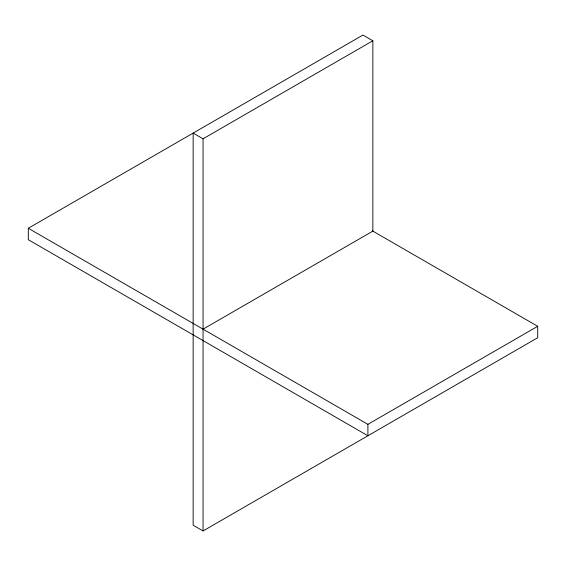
<?xml version="1.0" encoding="UTF-8"?>
<svg xmlns="http://www.w3.org/2000/svg" width="566" height="566" viewBox="0 0 566 566"><rect width="100%" height="100%" fill="white"/><g stroke="black" fill="none" stroke-linecap="round" stroke-linejoin="round"><path stroke-width="0.85" d="M28.3 228.268L367.9 424.33L367.9 435.77L28.3 239.701L28.3 228.268L362.947 35.057L372.853 40.773L372.853 231.544M372.492 230.914L537.7 326.299L537.7 337.732L203.053 530.943L193.148 525.227L193.148 133.088L203.053 138.804L372.853 40.773M203.053 329.157L372.853 231.126M367.9 424.33L537.7 326.299M203.053 138.804L203.053 530.943"/></g></svg>
